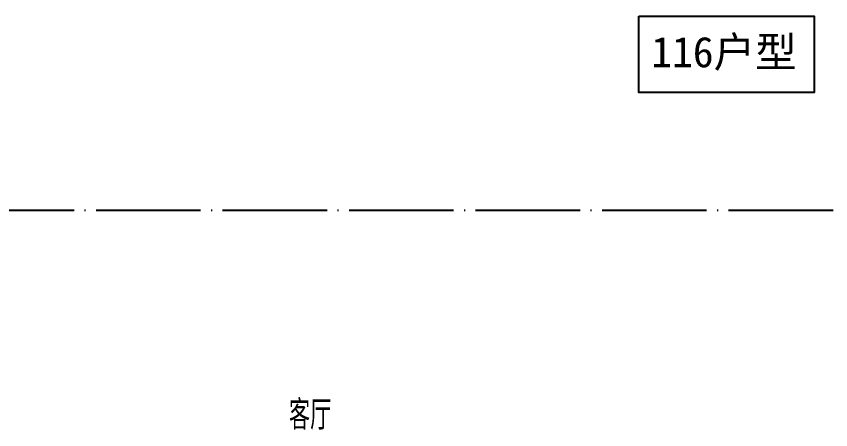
# Model space of a CAD drawing. Extents: x 27938 to 1507990, y 110129 to 923079.
# Drawn here: x 1230644 to 1235318, y 584367 to 586737 of the extents above; entities that cross this region are included whole.
import ezdxf

# ---------------------------------------------------------------- set-up
doc = ezdxf.new("R2010")
doc.units = 0
doc.header["$LTSCALE"] = 1000
doc.header["$MEASUREMENT"] = 0
doc.linetypes.add('DOTE', pattern=[2.42, 2, -0.2, 0.02, -0.2])
for name, color, linetype in [('----建筑底图', 8, 'Continuous'), ('DOTE', 1, 'Continuous'), ('PUB_TEXT', 4, 'Continuous')]:
    doc.layers.add(name, color=color, linetype=linetype)
doc.styles.get("Standard").update_dxf_attribs({"font": 'gbenor.shx', "bigfont": 'gbcbig.shx'})
doc.styles.add('黑体', font='simhei.ttf')

# ---------------------------------------------------------------- blocks, each defined once
blk = doc.blocks.new('A$C149A4CC3')
at = {"color": 8}
blk.add_lwpolyline([(7952.9, -19797), (8958.9, -19797), (8958.9, -20233), (7952.9, -20233)], close=True, dxfattribs=at)
at = {"layer": 'DOTE', "color": 169, "linetype": 'DOTE', "ltscale": 0.3}
blk.add_line((25039.9, -20910.1), (-25818.8, -20910.1), dxfattribs=at)
at = {"color": 8, "style": '黑体'}
blk.add_text('116户型', height=175, dxfattribs=at).set_placement((8025, -20089.2))
at = {"layer": 'PUB_TEXT', "color": 8}
blk.add_text('客厅', height=168.79, dxfattribs=at).set_placement((5945, -22167.6))

msp = doc.modelspace()

# ---------------------------------------------------------------- block references
at = {"layer": '----建筑底图'}
msp.add_blockref('A$C149A4CC3', (1226263.6, 606534.1), dxfattribs=at)

doc.saveas('drawing.dxf')
